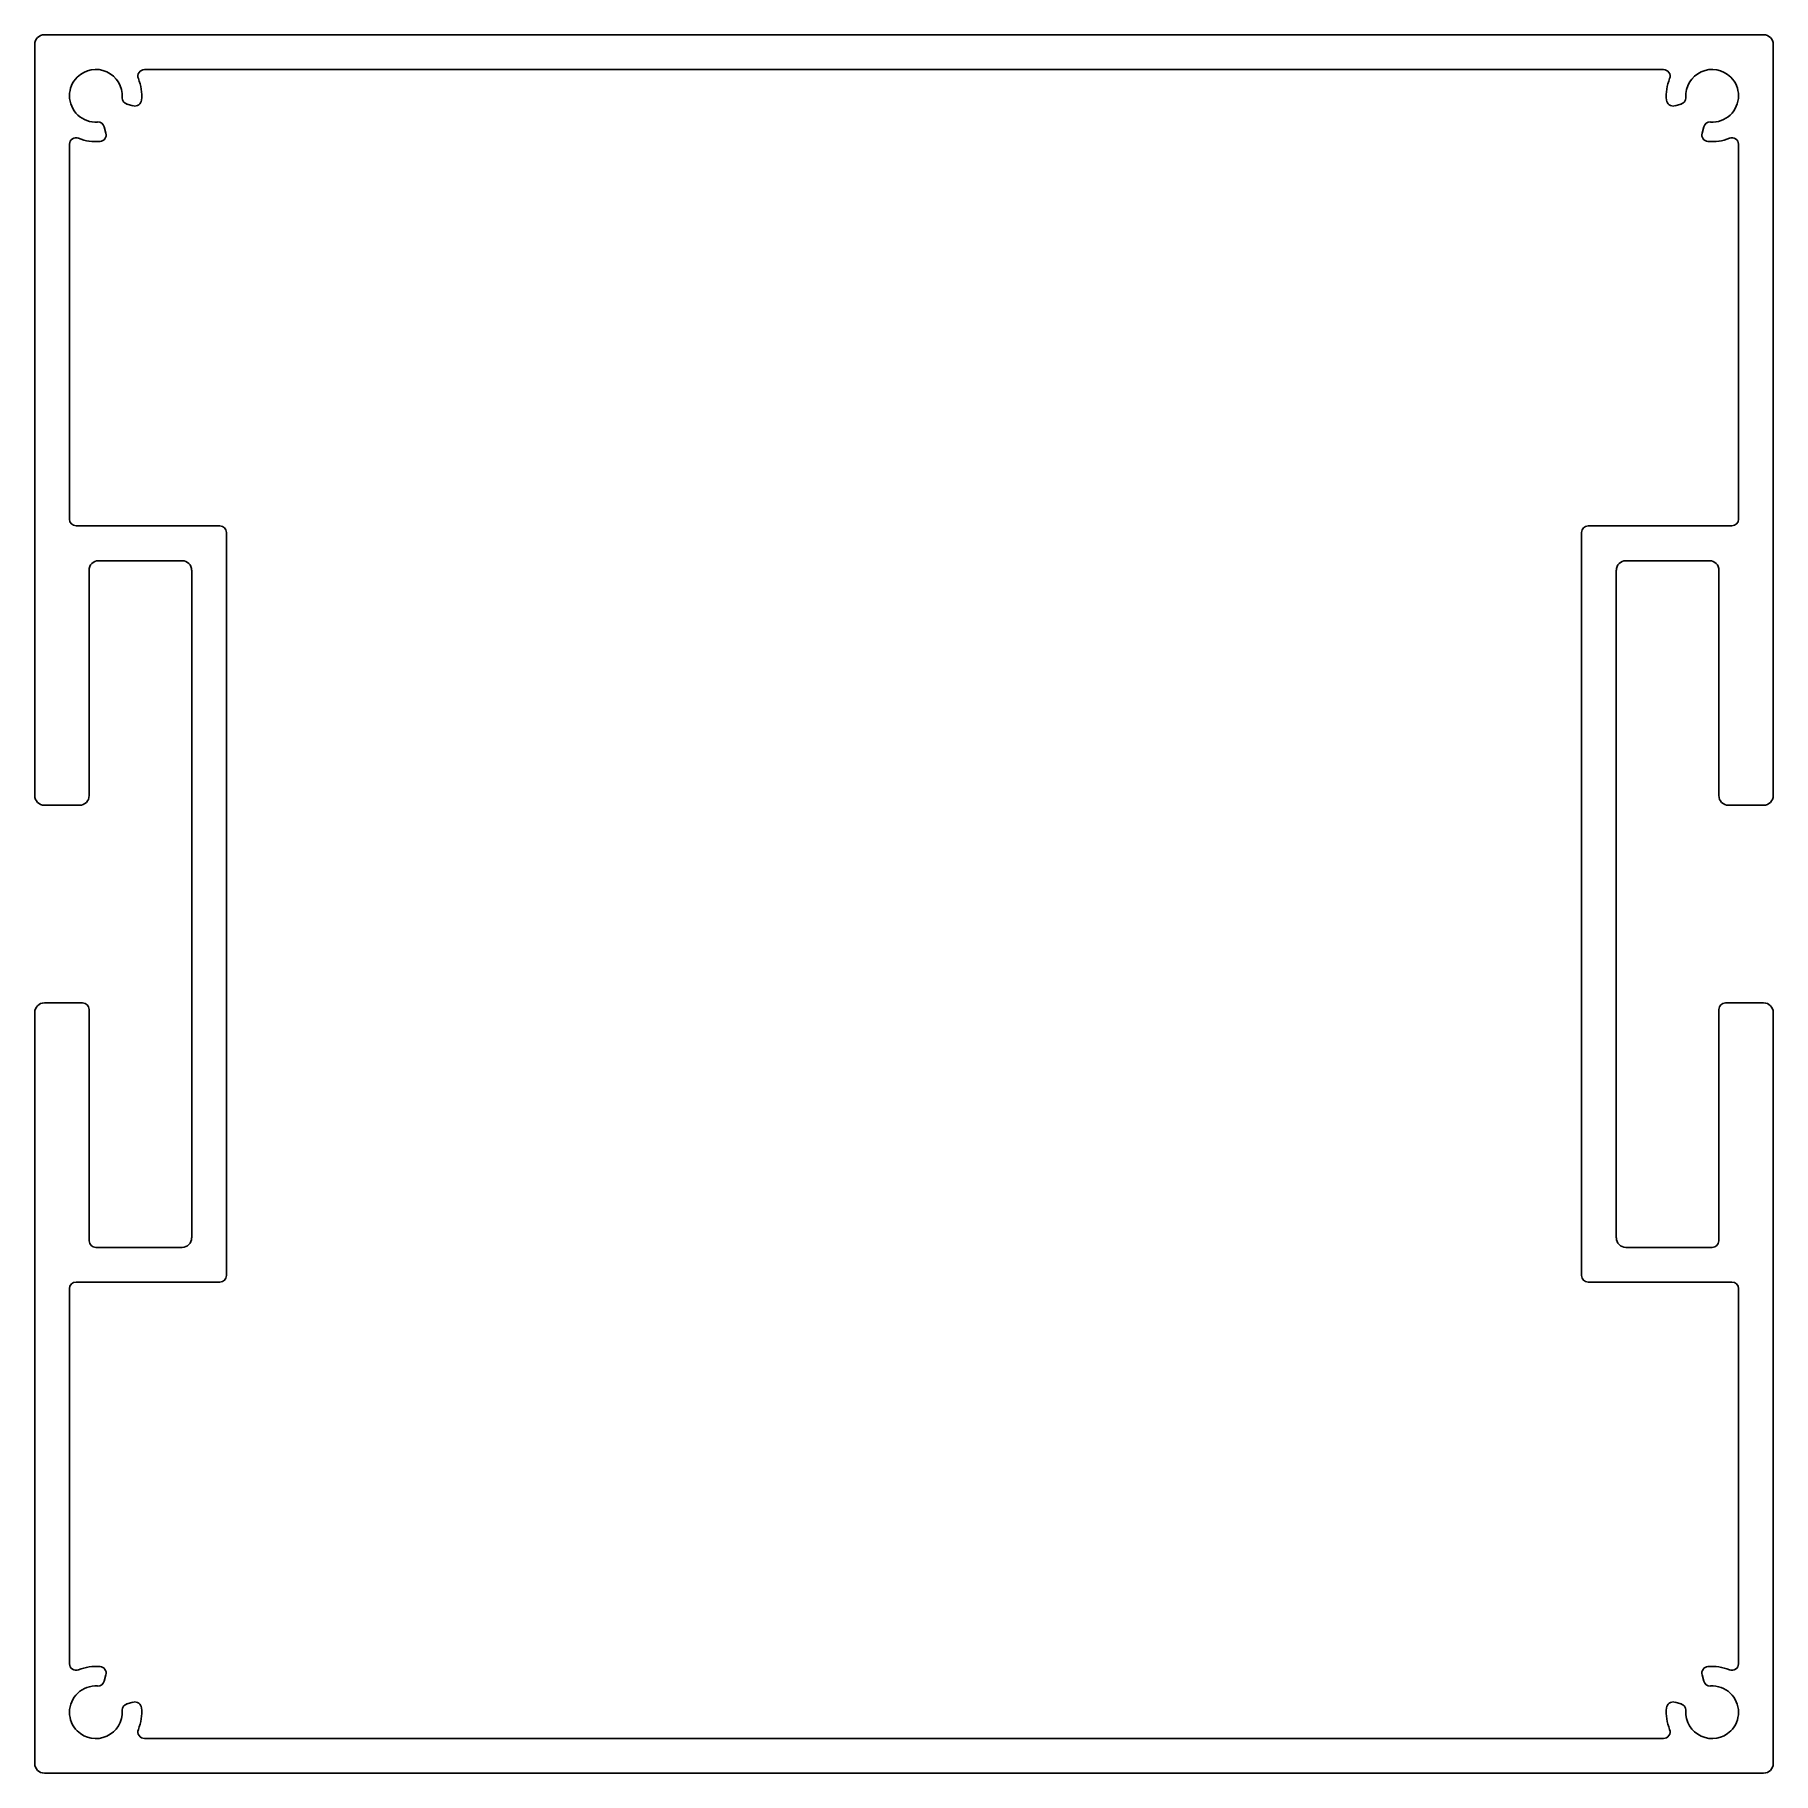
# Model space of a CAD drawing. Extents: x -51 to 51, y 14 to 115.
import ezdxf

# ---------------------------------------------------------------- set-up
doc = ezdxf.new("R2010")
doc.units = 0
doc.layers.get('0').update_dxf_attribs({"linetype": 'CONTINUOUS'})

msp = doc.modelspace()

# ---------------------------------------------------------------- linework, layer by layer
for p, q in [((-50.8, 111.79), (-50.8, 114.82)), ((-50.24, 115.38), (-47.21, 115.38)), ((-47.21, 115.38), (-46.72, 115.38)), ((-46.72, 115.38), (46.72, 115.38)), ((46.72, 115.38), (47.21, 115.38)), ((47.21, 115.38), (50.24, 115.38)), ((50.8, 114.82), (50.8, 111.79)), ((-48.31, 112.9), (-48.31, 112.9)), ((-44.39, 113.35), (44.39, 113.35)), ((48.31, 112.9), (48.31, 112.9)), ((-50.8, 70.91), (-50.8, 111.79)), ((50.8, 111.79), (50.8, 70.91)), ((-45.41, 111.33), (-45.04, 111.23)), ((45.04, 111.23), (45.41, 111.33)), ((-46.64, 109.62), (-46.74, 110)), ((46.74, 110), (46.64, 109.62)), ((-48.77, 87.06), (-48.77, 108.98)), ((48.77, 108.98), (48.77, 87.06)), ((-39.98, 86.68), (-48.39, 86.68)), ((48.39, 86.68), (39.98, 86.68)), ((-39.6, 42.86), (-39.6, 86.29)), ((39.6, 86.29), (39.6, 42.86)), ((-42.19, 84.64), (-47.07, 84.64)), ((47.07, 84.64), (42.19, 84.64)), ((-47.63, 84.08), (-47.63, 70.91)), ((-41.63, 45.07), (-41.63, 84.08)), ((41.63, 84.08), (41.63, 45.07)), ((47.62, 70.91), (47.62, 84.08)), ((-48.18, 70.35), (-50.24, 70.35)), ((50.24, 70.35), (48.18, 70.35)), ((-50.8, 47.81), (-50.8, 58.24)), ((-50.24, 58.8), (-48.01, 58.8)), ((-47.63, 58.42), (-47.63, 44.89)), ((47.62, 44.89), (47.62, 58.42)), ((48.01, 58.8), (50.24, 58.8)), ((50.8, 58.24), (50.8, 47.81)), ((-50.8, 17.36), (-50.8, 47.81)), ((50.8, 47.81), (50.8, 17.36)), ((-47.24, 44.51), (-42.19, 44.51)), ((42.19, 44.51), (47.24, 44.51)), ((-48.77, 20.17), (-48.77, 42.1)), ((-48.39, 42.48), (-39.98, 42.48)), ((39.98, 42.48), (48.39, 42.48)), ((48.77, 42.1), (48.77, 20.17)), ((-46.74, 19.16), (-46.64, 19.53)), ((46.64, 19.53), (46.74, 19.16)), ((-50.8, 14.34), (-50.8, 17.36)), ((-45.04, 17.93), (-45.41, 17.83)), ((45.41, 17.83), (45.04, 17.93)), ((50.8, 17.36), (50.8, 14.34)), ((-48.31, 16.25), (-48.31, 16.25)), ((44.39, 15.81), (-44.39, 15.81)), ((48.31, 16.25), (48.31, 16.25)), ((-47.21, 13.78), (-50.24, 13.78)), ((-46.72, 13.78), (-47.21, 13.78)), ((46.72, 13.78), (-46.72, 13.78)), ((47.21, 13.78), (46.72, 13.78)), ((50.24, 13.78), (47.21, 13.78))]:
    msp.add_line(p, q)
for centre, radius, start, end in [((-50.24, 114.82), 0.559, 90, 180), ((50.24, 114.82), 0.559, 0, 90), ((-47.23, 111.81), 1.54, 134.7414, 180), ((-47.23, 111.81), 1.54, 356.4595, 134.7414), ((-44.39, 112.96), 0.381, 90, 202.0858), ((-47.23, 111.81), 2.68, 354.5406, 22.0858), ((44.39, 112.96), 0.381, 337.9142, 90), ((47.23, 111.81), 2.68, 157.9142, 185.4594), ((47.23, 111.81), 1.54, 45.2586, 183.5405), ((47.23, 111.81), 1.54, 0, 45.2586), ((-47.23, 111.81), 1.54, 180, 273.5405), ((47.23, 111.81), 1.54, 266.4595, 360), ((-45.31, 111.69), 0.381, 176.4595, 180), ((-45.31, 111.69), 0.381, 180, 255), ((-44.94, 111.59), 0.381, 255, 354.5406), ((44.94, 111.59), 0.381, 185.4594, 285), ((45.31, 111.69), 0.381, 285, 360), ((45.31, 111.69), 0.381, 360, 3.5405), ((-47.11, 109.9), 0.381, 15, 93.5405), ((47.11, 109.9), 0.381, 86.4595, 165), ((-48.39, 108.98), 0.381, 67.7159, 180), ((-47.23, 111.81), 2.68, 247.7159, 275.4594), ((-47.01, 109.52), 0.381, 275.4594, 15), ((47.01, 109.52), 0.381, 165, 264.5406), ((47.23, 111.81), 2.68, 264.5406, 292.2841), ((48.39, 108.98), 0.381, 360, 112.2841), ((-48.39, 87.06), 0.381, 180, 270), ((-39.98, 86.29), 0.381, 0, 90), ((39.98, 86.29), 0.381, 90, 180), ((48.39, 87.06), 0.381, 270, 360), ((-47.07, 84.08), 0.559, 90, 180), ((-42.19, 84.08), 0.559, 0, 90), ((42.19, 84.08), 0.559, 90, 180), ((47.07, 84.08), 0.559, 0, 90), ((-50.24, 70.91), 0.559, 180, 270), ((-48.18, 70.91), 0.559, 270, 0), ((48.18, 70.91), 0.559, 180, 270), ((50.24, 70.91), 0.559, 270, 360), ((-50.24, 58.24), 0.559, 90, 180), ((-48.01, 58.42), 0.381, 360, 90), ((48.01, 58.42), 0.381, 90, 180), ((50.24, 58.24), 0.559, 0, 90), ((-47.24, 44.89), 0.381, 180, 270), ((-42.19, 45.07), 0.559, 270, 0), ((42.19, 45.07), 0.559, 180, 270), ((47.24, 44.89), 0.381, 270, 360), ((-39.98, 42.86), 0.381, 270, 360), ((39.98, 42.86), 0.381, 180, 270), ((-48.39, 42.1), 0.381, 90, 180), ((48.39, 42.1), 0.381, 0, 90), ((-48.39, 20.17), 0.381, 180, 292.2841), ((-47.23, 17.34), 2.68, 84.5406, 112.2841), ((-47.01, 19.63), 0.381, 345, 84.5406), ((47.01, 19.63), 0.381, 95.4594, 195), ((47.23, 17.34), 2.68, 67.7159, 95.4594), ((48.39, 20.17), 0.381, 247.7159, 360), ((-47.23, 17.34), 1.54, 86.4595, 180), ((-47.11, 19.25), 0.381, 266.4595, 345), ((47.11, 19.25), 0.381, 195, 273.5405), ((47.23, 17.34), 1.54, 360, 93.5405), ((-47.23, 17.34), 1.54, 180, 225.2586), ((-47.23, 17.34), 1.54, 225.2586, 3.5405), ((-45.31, 17.46), 0.381, 105, 180), ((-45.31, 17.46), 0.381, 180, 183.5405), ((-44.94, 17.56), 0.381, 5.4594, 105), ((-47.23, 17.34), 2.68, 337.9142, 5.4594), ((47.23, 17.34), 2.68, 174.5406, 202.0858), ((44.94, 17.56), 0.381, 75, 174.5406), ((45.31, 17.46), 0.381, 360, 75), ((45.31, 17.46), 0.381, 356.4595, 360), ((47.23, 17.34), 1.54, 176.4595, 314.7414), ((47.23, 17.34), 1.54, 314.7414, 360), ((-44.39, 16.19), 0.381, 157.9142, 270), ((44.39, 16.19), 0.381, 270, 22.0858), ((-50.24, 14.34), 0.559, 180, 270), ((50.24, 14.34), 0.559, 270, 360)]:
    msp.add_arc(centre, radius, start, end)

doc.saveas('drawing.dxf')
